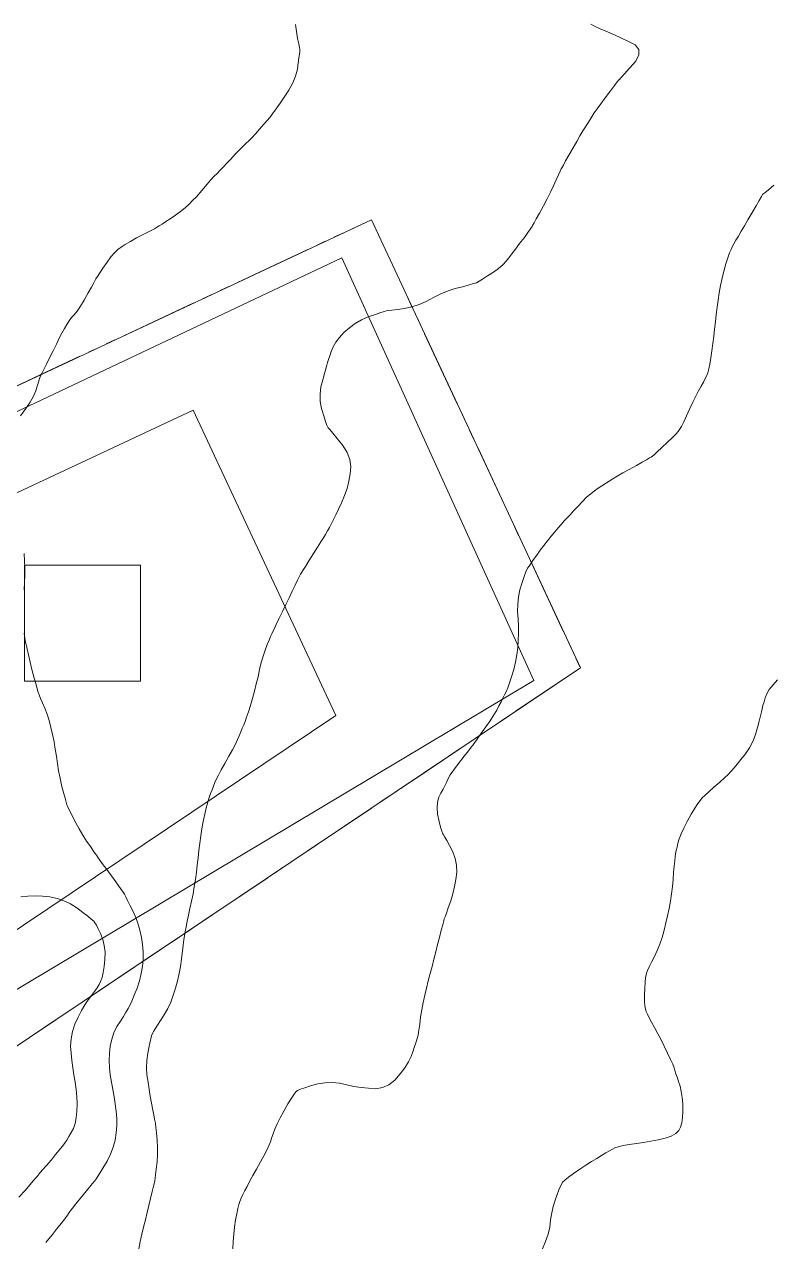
# Model space of a CAD drawing. Extents: x 1273428 to 1273774, y 444316 to 444516.
# Drawn here: x 1273532.4 to 1273610.3, y 444389.9 to 444515.7 of the extents above; entities that cross this region are included whole.
import ezdxf

# ---------------------------------------------------------------- set-up
doc = ezdxf.new("R2010")
doc.units = 0
doc.linetypes.add('DASHED', pattern=[6, 4, -2])
doc.linetypes.add('PHANTOM', pattern=[13, 8, -1, 1, -1, 1, -1])
for name, color, linetype, lineweight in [('C-SITE-N', 6, 'Continuous', 0), ('C-STRM-AREA', 150, 'PHANTOM', 0), ('C-TOPO-MAJR-E', 32, 'DASHED', 0), ('L-PLNT-TREE', 90, 'Continuous', 0), ('V-PROP-BNDY', 7, 'Continuous', 0)]:
    doc.layers.add(name, color=color, linetype=linetype, lineweight=lineweight)

msp = doc.modelspace()

# ---------------------------------------------------------------- linework, layer by layer
at = {"layer": 'C-SITE-N'}
for points in [[(1273585.09, 444447.93), (1273529.77, 444414.86), (1273484.35, 444380.69), (1273473.15, 444400.44), (1273462.76, 444420.43), (1273453.49, 444438.71), (1273565.24, 444491.59), (1273585.09, 444447.93)], [(1273549.9, 444475.87), (1273475.42, 444440.96), (1273480.29, 444430.57), (1273490.89, 444409.75), (1273497.24, 444399.09), (1273527.41, 444419.33), (1273564.63, 444444.3), (1273549.9, 444475.87)]]:
    msp.add_lwpolyline(points, close=True, dxfattribs=at)
at = {"layer": 'C-STRM-AREA'}
msp.add_lwpolyline([(1273589.92, 444449.22), (1273532.98, 444411.02), (1273481.57, 444376.53), (1273468.99, 444397.67), (1273457.83, 444419.59), (1273448.54, 444439.41), (1273568.31, 444495.54), (1273589.92, 444449.22)], close=True, dxfattribs=at)
at = {"layer": 'C-TOPO-MAJR-E'}
for points in [[(1273532.03, 444475.26), (1273532.6, 444476.01), (1273533.05, 444476.69), (1273533.4, 444477.3), (1273533.63, 444477.85), (1273533.76, 444478.33), (1273533.89, 444478.76), (1273534.02, 444479.14), (1273534.15, 444479.46), (1273534.28, 444479.72), (1273534.48, 444480.11), (1273534.73, 444480.62), (1273535.04, 444481.25), (1273535.41, 444481.99), (1273535.75, 444482.67), (1273536.06, 444483.28), (1273536.33, 444483.82), (1273536.58, 444484.3), (1273536.82, 444484.72), (1273537.08, 444485.09), (1273537.33, 444485.42), (1273537.59, 444485.7), (1273537.89, 444486.09), (1273538.24, 444486.6), (1273538.62, 444487.23), (1273539.03, 444487.98), (1273539.37, 444488.57), (1273539.61, 444489.01), (1273539.76, 444489.29), (1273539.83, 444489.41), (1273539.99, 444489.66), (1273540.23, 444490.04), (1273540.57, 444490.54), (1273540.99, 444491.16), (1273541.39, 444491.69), (1273541.76, 444492.13), (1273542.11, 444492.47), (1273542.44, 444492.71), (1273542.87, 444492.99), (1273543.41, 444493.3), (1273544.05, 444493.65), (1273544.8, 444494.03), (1273545.41, 444494.35), (1273545.88, 444494.6), (1273546.2, 444494.79), (1273546.39, 444494.91), (1273546.68, 444495.09), (1273547.05, 444495.34), (1273547.52, 444495.64), (1273548.08, 444496), (1273548.59, 444496.37), (1273549.05, 444496.75), (1273549.47, 444497.13), (1273549.84, 444497.51), (1273550.22, 444497.91), (1273550.59, 444498.33), (1273550.97, 444498.76), (1273551.34, 444499.2), (1273551.7, 444499.61), (1273552.04, 444499.99), (1273552.36, 444500.32), (1273552.66, 444500.63), (1273552.99, 444500.98), (1273553.37, 444501.37), (1273553.78, 444501.81), (1273554.23, 444502.3), (1273554.64, 444502.73), (1273555.01, 444503.1), (1273555.34, 444503.42), (1273555.64, 444503.68), (1273555.97, 444504.01), (1273556.34, 444504.41), (1273556.76, 444504.88), (1273557.21, 444505.42), (1273557.6, 444505.87), (1273557.91, 444506.25), (1273558.14, 444506.54), (1273558.3, 444506.75), (1273558.55, 444507.1), (1273558.88, 444507.58), (1273559.29, 444508.19), (1273559.78, 444508.94), (1273560.18, 444509.67), (1273560.47, 444510.38), (1273560.66, 444511.08), (1273560.75, 444511.75), (1273560.82, 444512.28), (1273560.88, 444512.65), (1273560.91, 444512.88), (1273560.92, 444512.95), (1273560.93, 444513.01), (1273560.93, 444513.06), (1273560.92, 444513.11), (1273560.91, 444513.14), (1273560.87, 444513.34), (1273560.8, 444513.72), (1273560.69, 444514.26), (1273560.56, 444514.98), (1273560.48, 444515.7)], [(1273544.26, 444389.18), (1273544.42, 444389.93), (1273544.59, 444390.68), (1273544.77, 444391.43), (1273544.95, 444392.18), (1273545.13, 444392.92), (1273545.31, 444393.65), (1273545.48, 444394.38), (1273545.66, 444395.1), (1273545.79, 444395.64), (1273545.88, 444396.02), (1273545.93, 444396.22), (1273545.94, 444396.25), (1273545.96, 444396.46), (1273546.01, 444396.85), (1273546.08, 444397.42), (1273546.17, 444398.16), (1273546.21, 444398.91), (1273546.22, 444399.66), (1273546.18, 444400.41), (1273546.1, 444401.16), (1273546.03, 444401.73), (1273545.99, 444402.13), (1273545.96, 444402.35), (1273545.94, 444402.4), (1273545.9, 444402.61), (1273545.83, 444402.98), (1273545.72, 444403.52), (1273545.59, 444404.22), (1273545.46, 444404.94), (1273545.34, 444405.66), (1273545.23, 444406.4), (1273545.12, 444407.15), (1273545.07, 444407.89), (1273545.1, 444408.64), (1273545.19, 444409.39), (1273545.34, 444410.14), (1273545.48, 444410.74), (1273545.6, 444411.19), (1273545.71, 444411.49), (1273545.79, 444411.64), (1273545.96, 444411.9), (1273546.19, 444412.28), (1273546.51, 444412.76), (1273546.9, 444413.36), (1273547.26, 444414), (1273547.57, 444414.67), (1273547.84, 444415.38), (1273548.08, 444416.13), (1273548.28, 444416.88), (1273548.45, 444417.62), (1273548.58, 444418.37), (1273548.68, 444419.12), (1273548.77, 444419.74), (1273548.83, 444420.23), (1273548.87, 444420.6), (1273548.89, 444420.84), (1273548.93, 444421.14), (1273548.98, 444421.52), (1273549.06, 444421.96), (1273549.16, 444422.47), (1273549.28, 444423.04), (1273549.41, 444423.67), (1273549.56, 444424.36), (1273549.73, 444425.11), (1273549.88, 444425.86), (1273550.01, 444426.61), (1273550.12, 444427.36), (1273550.22, 444428.1), (1273550.31, 444428.85), (1273550.4, 444429.6), (1273550.49, 444430.35), (1273550.57, 444431.1), (1273550.68, 444431.85), (1273550.8, 444432.59), (1273550.93, 444433.34), (1273551.09, 444434.09), (1273551.24, 444434.76), (1273551.4, 444435.33), (1273551.54, 444435.83), (1273551.69, 444436.24), (1273551.84, 444436.63), (1273551.98, 444437), (1273552.13, 444437.36), (1273552.28, 444437.7), (1273552.5, 444438.14), (1273552.79, 444438.68), (1273553.15, 444439.33), (1273553.59, 444440.08), (1273553.96, 444440.74), (1273554.26, 444441.32), (1273554.49, 444441.81), (1273554.66, 444442.21), (1273554.81, 444442.6), (1273554.97, 444442.98), (1273555.12, 444443.34), (1273555.26, 444443.68), (1273555.42, 444444.13), (1273555.61, 444444.67), (1273555.81, 444445.32), (1273556.03, 444446.07), (1273556.24, 444446.82), (1273556.42, 444447.56), (1273556.6, 444448.31), (1273556.75, 444449.06), (1273556.92, 444449.77), (1273557.11, 444450.43), (1273557.32, 444451.05), (1273557.55, 444451.62), (1273557.74, 444452.1), (1273557.9, 444452.47), (1273558.02, 444452.74), (1273558.1, 444452.92), (1273558.25, 444453.23), (1273558.47, 444453.7), (1273558.75, 444454.3), (1273559.11, 444455.05), (1273559.46, 444455.77), (1273559.8, 444456.46), (1273560.12, 444457.13), (1273560.43, 444457.76), (1273560.68, 444458.27), (1273560.86, 444458.64), (1273560.99, 444458.89), (1273561.06, 444459), (1273561.22, 444459.27), (1273561.49, 444459.7), (1273561.86, 444460.29), (1273562.32, 444461.04), (1273562.73, 444461.68), (1273563.07, 444462.23), (1273563.35, 444462.67), (1273563.56, 444463.01), (1273563.77, 444463.37), (1273563.99, 444463.74), (1273564.19, 444464.13), (1273564.4, 444464.54), (1273564.64, 444465.03), (1273564.91, 444465.61), (1273565.21, 444466.28), (1273565.53, 444467.02), (1273565.8, 444467.77), (1273565.99, 444468.52), (1273566.12, 444469.27), (1273566.18, 444470.02), (1273566.07, 444470.76), (1273565.8, 444471.49), (1273565.37, 444472.21), (1273564.78, 444472.92), (1273564.32, 444473.46), (1273564.01, 444473.84), (1273563.83, 444474.04), (1273563.8, 444474.08), (1273563.72, 444474.29), (1273563.58, 444474.69), (1273563.39, 444475.26), (1273563.16, 444476.01), (1273563.03, 444476.76), (1273563.01, 444477.5), (1273563.1, 444478.25), (1273563.29, 444479), (1273563.46, 444479.63), (1273563.6, 444480.13), (1273563.7, 444480.52), (1273563.77, 444480.78), (1273563.88, 444481.1), (1273564.01, 444481.47), (1273564.17, 444481.9), (1273564.35, 444482.39), (1273564.63, 444482.88), (1273565.01, 444483.37), (1273565.47, 444483.87), (1273566.04, 444484.37), (1273566.64, 444484.81), (1273567.29, 444485.18), (1273567.98, 444485.49), (1273568.72, 444485.74), (1273569.28, 444485.93), (1273569.65, 444486.05), (1273569.84, 444486.12), (1273569.85, 444486.12), (1273570.05, 444486.15), (1273570.43, 444486.19), (1273571, 444486.26), (1273571.74, 444486.35), (1273572.49, 444486.52), (1273573.24, 444486.77), (1273573.99, 444487.1), (1273574.74, 444487.51), (1273575.49, 444487.86), (1273576.23, 444488.17), (1273576.98, 444488.42), (1273577.73, 444488.61), (1273578.33, 444488.77), (1273578.77, 444488.9), (1273579.05, 444488.98), (1273579.19, 444489.03), (1273579.44, 444489.17), (1273579.81, 444489.4), (1273580.31, 444489.72), (1273580.92, 444490.12), (1273581.45, 444490.51), (1273581.89, 444490.89), (1273582.25, 444491.25), (1273582.51, 444491.59), (1273582.83, 444492), (1273583.21, 444492.5), (1273583.63, 444493.07), (1273584.12, 444493.71), (1273584.49, 444494.22), (1273584.76, 444494.6), (1273584.92, 444494.83), (1273584.97, 444494.94), (1273585.12, 444495.2), (1273585.35, 444495.63), (1273585.67, 444496.22), (1273586.09, 444496.96), (1273586.47, 444497.68), (1273586.82, 444498.37), (1273587.13, 444499.04), (1273587.41, 444499.67), (1273587.64, 444500.17), (1273587.81, 444500.55), (1273587.93, 444500.79), (1273587.99, 444500.91), (1273588.15, 444501.18), (1273588.39, 444501.61), (1273588.72, 444502.2), (1273589.15, 444502.95), (1273589.53, 444503.62), (1273589.87, 444504.2), (1273590.17, 444504.71), (1273590.44, 444505.13), (1273590.69, 444505.53), (1273590.92, 444505.9), (1273591.14, 444506.25), (1273591.35, 444506.58), (1273591.64, 444507), (1273592.02, 444507.52), (1273592.48, 444508.14), (1273593.01, 444508.86), (1273593.43, 444509.4), (1273593.72, 444509.78), (1273593.89, 444509.98), (1273593.93, 444510.01), (1273594.13, 444510.22), (1273594.48, 444510.62), (1273594.99, 444511.19), (1273595.65, 444511.93), (1273595.97, 444512.59), (1273595.95, 444513.14), (1273595.58, 444513.6), (1273594.88, 444513.96), (1273594.17, 444514.31), (1273593.44, 444514.65), (1273592.7, 444514.97), (1273591.95, 444515.28), (1273591.38, 444515.53), (1273590.98, 444515.73)], [(1273554, 444389.18), (1273554.03, 444389.93), (1273554.09, 444390.68), (1273554.17, 444391.43), (1273554.28, 444392.18), (1273554.39, 444392.81), (1273554.5, 444393.34), (1273554.62, 444393.76), (1273554.73, 444394.07), (1273554.87, 444394.41), (1273555.04, 444394.78), (1273555.23, 444395.19), (1273555.46, 444395.63), (1273555.73, 444396.15), (1273556.05, 444396.74), (1273556.43, 444397.42), (1273556.86, 444398.16), (1273557.2, 444398.79), (1273557.47, 444399.29), (1273557.65, 444399.67), (1273557.75, 444399.92), (1273557.87, 444400.24), (1273558, 444400.61), (1273558.16, 444401.05), (1273558.33, 444401.54), (1273558.57, 444402.1), (1273558.88, 444402.72), (1273559.25, 444403.4), (1273559.69, 444404.15), (1273560.05, 444404.74), (1273560.34, 444405.17), (1273560.55, 444405.44), (1273560.69, 444405.54), (1273560.98, 444405.68), (1273561.42, 444405.83), (1273562.01, 444406.02), (1273562.76, 444406.23), (1273563.51, 444406.34), (1273564.26, 444406.36), (1273565.01, 444406.29), (1273565.76, 444406.12), (1273566.5, 444405.97), (1273567.25, 444405.86), (1273568, 444405.77), (1273568.75, 444405.71), (1273569.45, 444405.84), (1273570.11, 444406.14), (1273570.73, 444406.62), (1273571.3, 444407.28), (1273571.78, 444407.9), (1273572.15, 444408.49), (1273572.43, 444409.04), (1273572.6, 444409.55), (1273572.75, 444410), (1273572.88, 444410.37), (1273572.98, 444410.67), (1273573.06, 444410.91), (1273573.14, 444411.27), (1273573.22, 444411.77), (1273573.31, 444412.39), (1273573.4, 444413.13), (1273573.52, 444413.88), (1273573.65, 444414.63), (1273573.82, 444415.38), (1273574.01, 444416.13), (1273574.19, 444416.88), (1273574.38, 444417.62), (1273574.58, 444418.37), (1273574.77, 444419.12), (1273574.96, 444419.87), (1273575.15, 444420.62), (1273575.35, 444421.37), (1273575.54, 444422.12), (1273575.69, 444422.68), (1273575.79, 444423.07), (1273575.84, 444423.27), (1273575.85, 444423.3), (1273575.92, 444423.49), (1273576.06, 444423.87), (1273576.25, 444424.42), (1273576.52, 444425.14), (1273576.73, 444425.88), (1273576.91, 444426.61), (1273577.04, 444427.36), (1273577.13, 444428.1), (1273577.1, 444428.83), (1273576.97, 444429.53), (1273576.73, 444430.2), (1273576.38, 444430.85), (1273576.1, 444431.37), (1273575.9, 444431.74), (1273575.76, 444431.98), (1273575.69, 444432.07), (1273575.59, 444432.33), (1273575.47, 444432.76), (1273575.33, 444433.34), (1273575.16, 444434.09), (1273575.1, 444434.76), (1273575.13, 444435.34), (1273575.27, 444435.85), (1273575.5, 444436.27), (1273575.72, 444436.67), (1273575.91, 444437.04), (1273576.07, 444437.39), (1273576.21, 444437.72), (1273576.46, 444438.15), (1273576.83, 444438.69), (1273577.3, 444439.33), (1273577.89, 444440.08), (1273578.34, 444440.65), (1273578.64, 444441.03), (1273578.8, 444441.24), (1273578.82, 444441.27), (1273578.97, 444441.47), (1273579.24, 444441.84), (1273579.63, 444442.39), (1273580.15, 444443.11), (1273580.59, 444443.76), (1273580.97, 444444.35), (1273581.27, 444444.86), (1273581.5, 444445.3), (1273581.71, 444445.7), (1273581.91, 444446.08), (1273582.08, 444446.42), (1273582.23, 444446.73), (1273582.4, 444447.15), (1273582.59, 444447.67), (1273582.8, 444448.31), (1273583.02, 444449.06), (1273583.2, 444449.81), (1273583.34, 444450.56), (1273583.44, 444451.31), (1273583.49, 444452.06), (1273583.51, 444452.8), (1273583.51, 444453.55), (1273583.48, 444454.3), (1273583.43, 444455.05), (1273583.44, 444455.8), (1273583.52, 444456.55), (1273583.67, 444457.29), (1273583.89, 444458.04), (1273584.09, 444458.66), (1273584.28, 444459.15), (1273584.45, 444459.51), (1273584.61, 444459.73), (1273584.82, 444460.03), (1273585.08, 444460.41), (1273585.4, 444460.86), (1273585.77, 444461.38), (1273586.15, 444461.88), (1273586.52, 444462.36), (1273586.9, 444462.83), (1273587.27, 444463.28), (1273587.62, 444463.69), (1273587.95, 444464.06), (1273588.24, 444464.4), (1273588.52, 444464.7), (1273588.84, 444465.05), (1273589.21, 444465.46), (1273589.64, 444465.91), (1273590.12, 444466.41), (1273590.56, 444466.85), (1273590.99, 444467.22), (1273591.38, 444467.53), (1273591.75, 444467.78), (1273592.12, 444468.02), (1273592.5, 444468.27), (1273592.87, 444468.51), (1273593.25, 444468.75), (1273593.73, 444469.03), (1273594.29, 444469.36), (1273594.95, 444469.73), (1273595.7, 444470.14), (1273596.3, 444470.48), (1273596.75, 444470.73), (1273597.06, 444470.91), (1273597.22, 444471), (1273597.49, 444471.21), (1273597.86, 444471.54), (1273598.34, 444471.98), (1273598.93, 444472.54), (1273599.41, 444473), (1273599.77, 444473.38), (1273600.02, 444473.66), (1273600.16, 444473.85), (1273600.35, 444474.18), (1273600.59, 444474.65), (1273600.87, 444475.26), (1273601.21, 444476.01), (1273601.52, 444476.69), (1273601.83, 444477.3), (1273602.12, 444477.84), (1273602.39, 444478.32), (1273602.63, 444478.74), (1273602.82, 444479.12), (1273602.97, 444479.44), (1273603.08, 444479.71), (1273603.19, 444480.11), (1273603.3, 444480.62), (1273603.41, 444481.25), (1273603.51, 444481.99), (1273603.61, 444482.74), (1273603.71, 444483.49), (1273603.79, 444484.24), (1273603.87, 444484.99), (1273603.95, 444485.74), (1273604.05, 444486.49), (1273604.15, 444487.23), (1273604.25, 444487.98), (1273604.39, 444488.73), (1273604.55, 444489.48), (1273604.74, 444490.23), (1273604.96, 444490.98), (1273605.16, 444491.6), (1273605.33, 444492.1), (1273605.48, 444492.47), (1273605.61, 444492.72), (1273605.78, 444493.03), (1273605.99, 444493.41), (1273606.24, 444493.84), (1273606.54, 444494.34), (1273606.87, 444494.91), (1273607.23, 444495.53), (1273607.63, 444496.22), (1273608.07, 444496.96), (1273608.4, 444497.53), (1273608.63, 444497.92), (1273608.75, 444498.13), (1273608.77, 444498.16), (1273608.97, 444498.33), (1273609.35, 444498.64), (1273609.92, 444499.09)], [(1273532.43, 444457.29), (1273532.47, 444458.04), (1273532.49, 444458.79), (1273532.49, 444459.54), (1273532.46, 444460.29), (1273532.42, 444461.04)], [(1273534.66, 444389.82), (1273534.98, 444390.21), (1273535.36, 444390.67), (1273535.78, 444391.2), (1273536.24, 444391.8), (1273536.62, 444392.29), (1273536.9, 444392.66), (1273537.09, 444392.93), (1273537.19, 444393.07), (1273537.42, 444393.37), (1273537.78, 444393.82), (1273538.26, 444394.42), (1273538.87, 444395.17), (1273539.33, 444395.74), (1273539.66, 444396.14), (1273539.84, 444396.36), (1273539.88, 444396.4), (1273540.01, 444396.61), (1273540.24, 444396.99), (1273540.57, 444397.53), (1273541, 444398.23), (1273541.35, 444398.95), (1273541.63, 444399.67), (1273541.82, 444400.41), (1273541.94, 444401.16), (1273542, 444401.91), (1273542, 444402.66), (1273541.95, 444403.4), (1273541.84, 444404.15), (1273541.72, 444404.9), (1273541.59, 444405.65), (1273541.46, 444406.4), (1273541.32, 444407.15), (1273541.23, 444407.89), (1273541.21, 444408.64), (1273541.24, 444409.39), (1273541.32, 444410.14), (1273541.48, 444410.85), (1273541.7, 444411.51), (1273542, 444412.14), (1273542.37, 444412.72), (1273542.68, 444413.2), (1273542.91, 444413.57), (1273543.08, 444413.84), (1273543.19, 444414.01), (1273543.34, 444414.32), (1273543.54, 444414.78), (1273543.79, 444415.38), (1273544.09, 444416.13), (1273544.34, 444416.88), (1273544.52, 444417.62), (1273544.65, 444418.37), (1273544.72, 444419.12), (1273544.73, 444419.87), (1273544.67, 444420.62), (1273544.55, 444421.37), (1273544.37, 444422.12), (1273544.16, 444422.82), (1273543.92, 444423.49), (1273543.65, 444424.12), (1273543.36, 444424.71), (1273543.12, 444425.19), (1273542.92, 444425.56), (1273542.78, 444425.83), (1273542.68, 444425.99), (1273542.46, 444426.3), (1273542.14, 444426.75), (1273541.71, 444427.36), (1273541.16, 444428.1), (1273540.73, 444428.7), (1273540.4, 444429.15), (1273540.19, 444429.44), (1273540.09, 444429.59), (1273539.91, 444429.85), (1273539.64, 444430.22), (1273539.3, 444430.71), (1273538.88, 444431.31), (1273538.48, 444431.93), (1273538.11, 444432.57), (1273537.76, 444433.21), (1273537.43, 444433.87), (1273537.18, 444434.39), (1273536.99, 444434.76), (1273536.88, 444435), (1273536.84, 444435.08), (1273536.76, 444435.34), (1273536.65, 444435.75), (1273536.49, 444436.34), (1273536.3, 444437.09), (1273536.13, 444437.83), (1273535.98, 444438.58), (1273535.86, 444439.33), (1273535.76, 444440.08), (1273535.64, 444440.83), (1273535.51, 444441.58), (1273535.36, 444442.32), (1273535.19, 444443.07), (1273535, 444443.77), (1273534.79, 444444.43), (1273534.57, 444445.04), (1273534.32, 444445.6), (1273534.12, 444446.06), (1273533.97, 444446.44), (1273533.86, 444446.72), (1273533.81, 444446.91), (1273533.72, 444447.24), (1273533.59, 444447.7), (1273533.43, 444448.31), (1273533.23, 444449.06), (1273533.04, 444449.81), (1273532.86, 444450.56), (1273532.69, 444451.31), (1273532.52, 444452.06), (1273532.41, 444452.8)], [(1273585.99, 444389.18), (1273586.32, 444389.93), (1273586.58, 444390.68), (1273586.75, 444391.43), (1273586.84, 444392.18), (1273586.96, 444392.89), (1273587.11, 444393.56), (1273587.3, 444394.19), (1273587.51, 444394.79), (1273587.7, 444395.27), (1273587.85, 444395.64), (1273587.98, 444395.91), (1273588.07, 444396.06), (1273588.3, 444396.29), (1273588.68, 444396.59), (1273589.19, 444396.96), (1273589.85, 444397.41), (1273590.47, 444397.82), (1273591.05, 444398.2), (1273591.6, 444398.53), (1273592.11, 444398.84), (1273592.55, 444399.09), (1273592.93, 444399.31), (1273593.23, 444399.48), (1273593.47, 444399.6), (1273593.83, 444399.72), (1273594.33, 444399.84), (1273594.95, 444399.95), (1273595.7, 444400.05), (1273596.44, 444400.16), (1273597.19, 444400.3), (1273597.94, 444400.44), (1273598.69, 444400.61), (1273599.3, 444400.82), (1273599.76, 444401.08), (1273600.08, 444401.39), (1273600.26, 444401.75), (1273600.39, 444402.2), (1273600.47, 444402.75), (1273600.51, 444403.4), (1273600.49, 444404.15), (1273600.43, 444404.83), (1273600.34, 444405.45), (1273600.22, 444406), (1273600.05, 444406.48), (1273599.91, 444406.91), (1273599.79, 444407.28), (1273599.68, 444407.6), (1273599.6, 444407.87), (1273599.45, 444408.26), (1273599.22, 444408.76), (1273598.93, 444409.39), (1273598.57, 444410.14), (1273598.22, 444410.83), (1273597.89, 444411.48), (1273597.57, 444412.06), (1273597.27, 444412.6), (1273597.03, 444413.05), (1273596.84, 444413.43), (1273596.7, 444413.72), (1273596.63, 444413.94), (1273596.58, 444414.28), (1273596.55, 444414.76), (1273596.55, 444415.38), (1273596.58, 444416.13), (1273596.61, 444416.73), (1273596.65, 444417.19), (1273596.7, 444417.5), (1273596.74, 444417.67), (1273596.86, 444417.95), (1273597.03, 444418.32), (1273597.27, 444418.8), (1273597.58, 444419.38), (1273597.86, 444420), (1273598.11, 444420.66), (1273598.35, 444421.37), (1273598.57, 444422.12), (1273598.76, 444422.86), (1273598.93, 444423.61), (1273599.08, 444424.36), (1273599.21, 444425.11), (1273599.33, 444425.86), (1273599.42, 444426.61), (1273599.5, 444427.36), (1273599.55, 444428.1), (1273599.61, 444428.74), (1273599.66, 444429.27), (1273599.71, 444429.68), (1273599.75, 444429.99), (1273599.81, 444430.33), (1273599.9, 444430.7), (1273600, 444431.11), (1273600.13, 444431.55), (1273600.33, 444432.07), (1273600.6, 444432.67), (1273600.95, 444433.34), (1273601.37, 444434.09), (1273601.74, 444434.71), (1273602.05, 444435.2), (1273602.31, 444435.55), (1273602.51, 444435.78), (1273602.81, 444436.08), (1273603.21, 444436.45), (1273603.71, 444436.9), (1273604.32, 444437.42), (1273604.81, 444437.86), (1273605.18, 444438.2), (1273605.44, 444438.46), (1273605.58, 444438.63), (1273605.81, 444438.9), (1273606.12, 444439.27), (1273606.51, 444439.75), (1273606.98, 444440.33), (1273607.39, 444440.95), (1273607.73, 444441.62), (1273608.01, 444442.32), (1273608.22, 444443.07), (1273608.4, 444443.71), (1273608.53, 444444.25), (1273608.63, 444444.67), (1273608.7, 444444.99), (1273608.78, 444445.34), (1273608.89, 444445.71), (1273609.02, 444446.12), (1273609.18, 444446.55), (1273609.44, 444447), (1273609.82, 444447.48), (1273610.3, 444447.98)], [(1273531.89, 444394.51), (1273532.52, 444395.22), (1273533.02, 444395.79), (1273533.39, 444396.23), (1273533.64, 444396.51), (1273533.76, 444396.66), (1273533.98, 444396.92), (1273534.3, 444397.3), (1273534.72, 444397.79), (1273535.24, 444398.39), (1273535.68, 444398.92), (1273536.06, 444399.37), (1273536.36, 444399.76), (1273536.59, 444400.07), (1273536.82, 444400.42), (1273537.05, 444400.79), (1273537.28, 444401.2), (1273537.51, 444401.63), (1273537.69, 444402.14), (1273537.81, 444402.73), (1273537.88, 444403.4), (1273537.89, 444404.15), (1273537.87, 444404.9), (1273537.81, 444405.65), (1273537.71, 444406.4), (1273537.57, 444407.15), (1273537.45, 444407.89), (1273537.36, 444408.64), (1273537.28, 444409.39), (1273537.23, 444410.14), (1273537.27, 444410.89), (1273537.42, 444411.64), (1273537.66, 444412.39), (1273537.99, 444413.13), (1273538.34, 444413.81), (1273538.68, 444414.4), (1273539.04, 444414.92), (1273539.4, 444415.37), (1273539.7, 444415.78), (1273539.96, 444416.15), (1273540.17, 444416.49), (1273540.33, 444416.79), (1273540.47, 444417.21), (1273540.59, 444417.74), (1273540.69, 444418.37), (1273540.77, 444419.12), (1273540.78, 444419.83), (1273540.7, 444420.51), (1273540.54, 444421.15), (1273540.3, 444421.76), (1273540.08, 444422.25), (1273539.9, 444422.62), (1273539.74, 444422.88), (1273539.61, 444423.03), (1273539.36, 444423.25), (1273538.99, 444423.56), (1273538.49, 444423.95), (1273537.87, 444424.43), (1273537.22, 444424.83), (1273536.53, 444425.15), (1273535.82, 444425.39), (1273535.07, 444425.55), (1273534.32, 444425.64), (1273533.57, 444425.67), (1273532.82, 444425.64), (1273532.07, 444425.55)]]:
    msp.add_lwpolyline(points, dxfattribs=at)
at = {"layer": 'L-PLNT-TREE'}
msp.add_lwpolyline([(1273532.45, 444447.85), (1273544.45, 444447.85), (1273544.45, 444459.85), (1273532.45, 444459.85), (1273532.45, 444447.85)], close=True, dxfattribs=at)
at = {"layer": 'V-PROP-BNDY'}
msp.add_lwpolyline([(1273589.92, 444449.22), (1273532.98, 444411.02), (1273481.57, 444376.53), (1273468.99, 444397.67), (1273457.83, 444419.59), (1273448.54, 444439.41), (1273568.31, 444495.54), (1273589.92, 444449.22)], close=True, dxfattribs=at)

doc.saveas('drawing.dxf')
